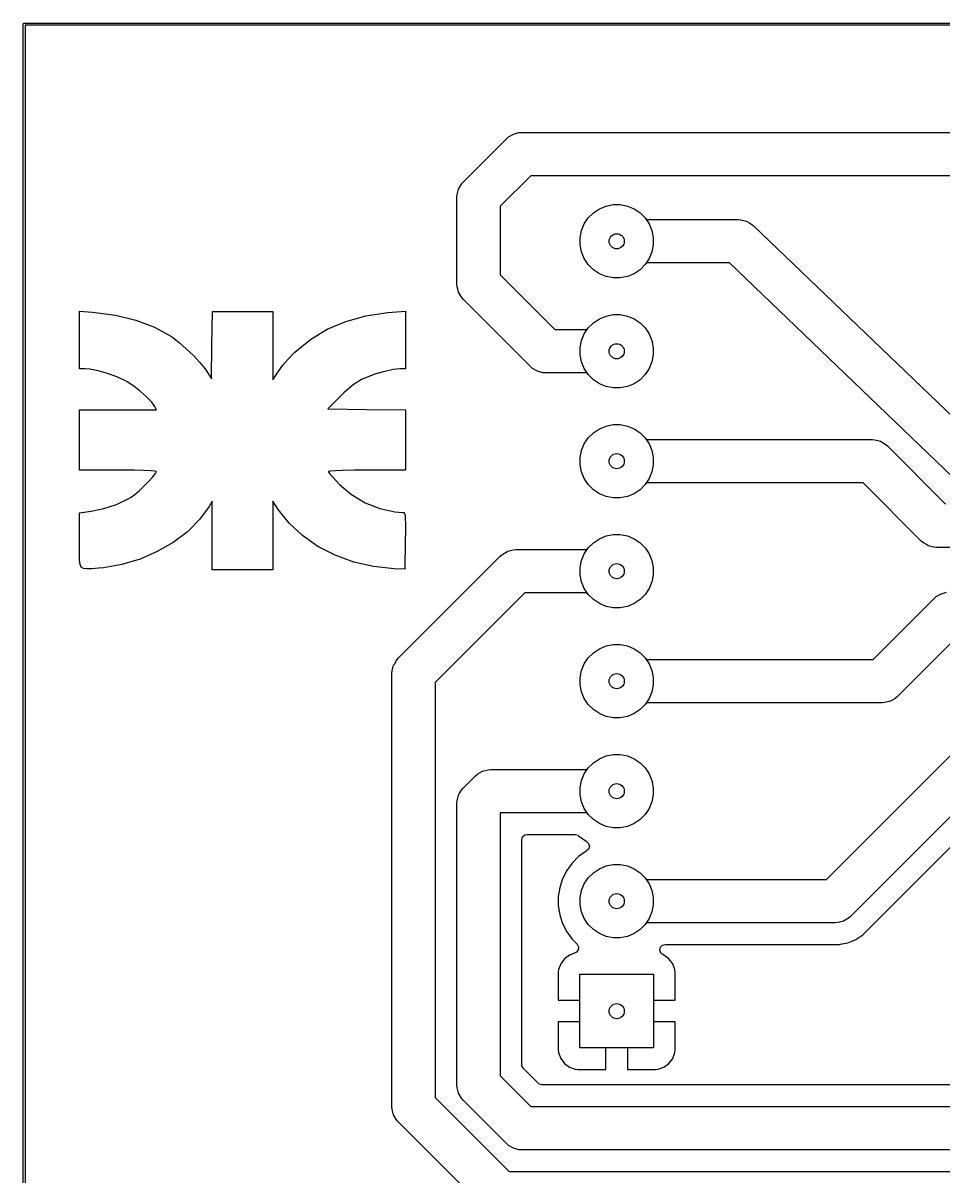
# Model space of a CAD drawing. Header units: millimetres. Extents: x 0 to 42.5, y 0 to 45.
# Drawn here: x -0.03 to 21.26, y 18.38 to 45.02 of the extents above; entities that cross this region are included whole.
import ezdxf

# ---------------------------------------------------------------- set-up
doc = ezdxf.new("R2010")
doc.units = ezdxf.units.MM
doc.layers.add('B.Cu', color=153, linetype='CONTINUOUS', true_color=0x4d7fc4)
doc.layers.add('F.Cu', color=13, linetype='CONTINUOUS', true_color=0xc83434)

msp = doc.modelspace()

# ---------------------------------------------------------------- linework, layer by layer
at = {"layer": 'B.Cu', "linetype": 'CONTINUOUS'}
for p, q in [((-0.025, 45), (-0.023097, 45.009567)), ((-0.025, 0), (-0.025, 45)), ((-0.023097, 45.009567), (-0.009567, 45.023097)), ((-0.009567, 45.023097), (0, 45.025)), ((0, 45.025), (42.5, 45.025)), ((0.025, 44.975), (0.025, 0.025)), ((42.475, 44.975), (0.025, 44.975)), ((13.292706, 40.734633), (13.446651, 40.798399)), ((13.446651, 40.798399), (13.610078, 40.830907)), ((13.610078, 40.830907), (13.776708, 40.830907)), ((13.776708, 40.830907), (13.940135, 40.798399)), ((13.940135, 40.798399), (14.09408, 40.734633)), ((12.94376, 40.385687), (13.036334, 40.524234)), ((13.036334, 40.524234), (13.154159, 40.642059)), ((13.154159, 40.642059), (13.292706, 40.734633)), ((14.09408, 40.734633), (14.232627, 40.642059)), ((14.232627, 40.642059), (14.350452, 40.524234)), ((14.350452, 40.524234), (14.443026, 40.385687)), ((12.879994, 40.231742), (12.94376, 40.385687)), ((14.443026, 40.385687), (14.506792, 40.231742)), ((12.847486, 40.068315), (12.879994, 40.231742)), ((12.847486, 39.901685), (12.847486, 40.068315)), ((14.506792, 40.231742), (14.5393, 40.068315)), ((14.5393, 40.068315), (14.5393, 39.901685)), ((12.879994, 39.738258), (12.847486, 39.901685)), ((12.94376, 39.584313), (12.879994, 39.738258)), ((14.506792, 39.738258), (14.443026, 39.584313)), ((14.5393, 39.901685), (14.506792, 39.738258)), ((13.036334, 39.445766), (12.94376, 39.584313)), ((13.154159, 39.327941), (13.036334, 39.445766)), ((14.350452, 39.445766), (14.232627, 39.327941)), ((14.443026, 39.584313), (14.350452, 39.445766)), ((13.292706, 39.235367), (13.154159, 39.327941)), ((13.446651, 39.171601), (13.292706, 39.235367)), ((14.09408, 39.235367), (13.940135, 39.171601)), ((14.232627, 39.327941), (14.09408, 39.235367)), ((13.610078, 39.139093), (13.446651, 39.171601)), ((13.776708, 39.139093), (13.610078, 39.139093)), ((13.940135, 39.171601), (13.776708, 39.139093)), ((13.154159, 38.102059), (13.292706, 38.194633)), ((13.292706, 38.194633), (13.446651, 38.258399)), ((13.446651, 38.258399), (13.610078, 38.290907)), ((13.610078, 38.290907), (13.776708, 38.290907)), ((13.776708, 38.290907), (13.940135, 38.258399)), ((13.940135, 38.258399), (14.09408, 38.194633)), ((14.09408, 38.194633), (14.232627, 38.102059)), ((12.879994, 37.691742), (12.94376, 37.845687)), ((12.94376, 37.845687), (13.036334, 37.984234)), ((13.036334, 37.984234), (13.154159, 38.102059)), ((14.232627, 38.102059), (14.350452, 37.984234)), ((14.350452, 37.984234), (14.443026, 37.845687)), ((14.443026, 37.845687), (14.506792, 37.691742)), ((12.847486, 37.528315), (12.879994, 37.691742)), ((14.506792, 37.691742), (14.5393, 37.528315)), ((12.847486, 37.361685), (12.847486, 37.528315)), ((12.879994, 37.198258), (12.847486, 37.361685)), ((14.5393, 37.361685), (14.506792, 37.198258)), ((14.5393, 37.528315), (14.5393, 37.361685)), ((12.94376, 37.044313), (12.879994, 37.198258)), ((13.036334, 36.905766), (12.94376, 37.044313)), ((14.443026, 37.044313), (14.350452, 36.905766)), ((14.506792, 37.198258), (14.443026, 37.044313)), ((13.154159, 36.787941), (13.036334, 36.905766)), ((13.292706, 36.695367), (13.154159, 36.787941)), ((14.232627, 36.787941), (14.09408, 36.695367)), ((14.350452, 36.905766), (14.232627, 36.787941)), ((13.446651, 36.631601), (13.292706, 36.695367)), ((13.610078, 36.599093), (13.446651, 36.631601)), ((13.776708, 36.599093), (13.610078, 36.599093)), ((13.940135, 36.631601), (13.776708, 36.599093)), ((14.09408, 36.695367), (13.940135, 36.631601)), ((13.292706, 35.654633), (13.446651, 35.718399)), ((13.446651, 35.718399), (13.610078, 35.750907)), ((13.610078, 35.750907), (13.776708, 35.750907)), ((13.776708, 35.750907), (13.940135, 35.718399)), ((13.940135, 35.718399), (14.09408, 35.654633)), ((13.036334, 35.444234), (13.154159, 35.562059)), ((13.154159, 35.562059), (13.292706, 35.654633)), ((14.09408, 35.654633), (14.232627, 35.562059)), ((14.232627, 35.562059), (14.350452, 35.444234)), ((12.879994, 35.151742), (12.94376, 35.305687)), ((12.94376, 35.305687), (13.036334, 35.444234)), ((14.350452, 35.444234), (14.443026, 35.305687)), ((14.443026, 35.305687), (14.506792, 35.151742)), ((12.847486, 34.988315), (12.879994, 35.151742)), ((12.847486, 34.821685), (12.847486, 34.988315)), ((14.506792, 35.151742), (14.5393, 34.988315)), ((14.5393, 34.988315), (14.5393, 34.821685)), ((12.879994, 34.658258), (12.847486, 34.821685)), ((12.94376, 34.504313), (12.879994, 34.658258)), ((14.506792, 34.658258), (14.443026, 34.504313)), ((14.5393, 34.821685), (14.506792, 34.658258)), ((13.036334, 34.365766), (12.94376, 34.504313)), ((14.443026, 34.504313), (14.350452, 34.365766)), ((13.154159, 34.247941), (13.036334, 34.365766)), ((13.292706, 34.155367), (13.154159, 34.247941)), ((13.446651, 34.091601), (13.292706, 34.155367)), ((14.09408, 34.155367), (13.940135, 34.091601)), ((14.232627, 34.247941), (14.09408, 34.155367)), ((14.350452, 34.365766), (14.232627, 34.247941)), ((13.610078, 34.059093), (13.446651, 34.091601)), ((13.776708, 34.059093), (13.610078, 34.059093)), ((13.940135, 34.091601), (13.776708, 34.059093)), ((13.154159, 33.022059), (13.292706, 33.114633)), ((13.292706, 33.114633), (13.446651, 33.178399)), ((13.446651, 33.178399), (13.610078, 33.210907)), ((13.610078, 33.210907), (13.776708, 33.210907)), ((13.776708, 33.210907), (13.940135, 33.178399)), ((13.940135, 33.178399), (14.09408, 33.114633)), ((14.09408, 33.114633), (14.232627, 33.022059)), ((12.94376, 32.765687), (13.036334, 32.904234)), ((13.036334, 32.904234), (13.154159, 33.022059)), ((14.232627, 33.022059), (14.350452, 32.904234)), ((14.350452, 32.904234), (14.443026, 32.765687)), ((12.847486, 32.448315), (12.879994, 32.611742)), ((12.879994, 32.611742), (12.94376, 32.765687)), ((14.443026, 32.765687), (14.506792, 32.611742)), ((14.506792, 32.611742), (14.5393, 32.448315)), ((12.847486, 32.281685), (12.847486, 32.448315)), ((12.879994, 32.118258), (12.847486, 32.281685)), ((14.5393, 32.281685), (14.506792, 32.118258)), ((14.5393, 32.448315), (14.5393, 32.281685)), ((12.94376, 31.964313), (12.879994, 32.118258)), ((14.506792, 32.118258), (14.443026, 31.964313)), ((13.036334, 31.825766), (12.94376, 31.964313)), ((13.154159, 31.707941), (13.036334, 31.825766)), ((14.350452, 31.825766), (14.232627, 31.707941)), ((14.443026, 31.964313), (14.350452, 31.825766)), ((13.292706, 31.615367), (13.154159, 31.707941)), ((13.446651, 31.551601), (13.292706, 31.615367)), ((13.610078, 31.519093), (13.446651, 31.551601)), ((13.776708, 31.519093), (13.610078, 31.519093)), ((13.940135, 31.551601), (13.776708, 31.519093)), ((14.09408, 31.615367), (13.940135, 31.551601)), ((14.232627, 31.707941), (14.09408, 31.615367)), ((13.446651, 30.638399), (13.610078, 30.670907)), ((13.610078, 30.670907), (13.776708, 30.670907)), ((13.776708, 30.670907), (13.940135, 30.638399)), ((13.036334, 30.364234), (13.154159, 30.482059)), ((13.154159, 30.482059), (13.292706, 30.574633)), ((13.292706, 30.574633), (13.446651, 30.638399)), ((13.940135, 30.638399), (14.09408, 30.574633)), ((14.09408, 30.574633), (14.232627, 30.482059)), ((14.232627, 30.482059), (14.350452, 30.364234)), ((12.879994, 30.071742), (12.94376, 30.225687)), ((12.94376, 30.225687), (13.036334, 30.364234)), ((14.350452, 30.364234), (14.443026, 30.225687)), ((14.443026, 30.225687), (14.506792, 30.071742)), ((12.847486, 29.908315), (12.879994, 30.071742)), ((12.847486, 29.741685), (12.847486, 29.908315)), ((14.506792, 30.071742), (14.5393, 29.908315)), ((14.5393, 29.908315), (14.5393, 29.741685)), ((12.879994, 29.578258), (12.847486, 29.741685)), ((14.5393, 29.741685), (14.506792, 29.578258)), ((12.94376, 29.424313), (12.879994, 29.578258)), ((13.036334, 29.285766), (12.94376, 29.424313)), ((14.443026, 29.424313), (14.350452, 29.285766)), ((14.506792, 29.578258), (14.443026, 29.424313)), ((13.154159, 29.167941), (13.036334, 29.285766)), ((13.292706, 29.075367), (13.154159, 29.167941)), ((13.446651, 29.011601), (13.292706, 29.075367)), ((14.09408, 29.075367), (13.940135, 29.011601)), ((14.232627, 29.167941), (14.09408, 29.075367)), ((14.350452, 29.285766), (14.232627, 29.167941)), ((13.610078, 28.979093), (13.446651, 29.011601)), ((13.776708, 28.979093), (13.610078, 28.979093)), ((13.940135, 29.011601), (13.776708, 28.979093)), ((13.154159, 27.942059), (13.292706, 28.034633)), ((13.292706, 28.034633), (13.446651, 28.098399)), ((13.446651, 28.098399), (13.610078, 28.130907)), ((13.610078, 28.130907), (13.776708, 28.130907)), ((13.776708, 28.130907), (13.940135, 28.098399)), ((13.940135, 28.098399), (14.09408, 28.034633)), ((14.09408, 28.034633), (14.232627, 27.942059)), ((12.94376, 27.685687), (13.036334, 27.824234)), ((13.036334, 27.824234), (13.154159, 27.942059)), ((14.232627, 27.942059), (14.350452, 27.824234)), ((14.350452, 27.824234), (14.443026, 27.685687)), ((12.847486, 27.368315), (12.879994, 27.531742)), ((12.879994, 27.531742), (12.94376, 27.685687)), ((14.443026, 27.685687), (14.506792, 27.531742)), ((14.506792, 27.531742), (14.5393, 27.368315)), ((12.847486, 27.201685), (12.847486, 27.368315)), ((12.879994, 27.038258), (12.847486, 27.201685)), ((14.5393, 27.201685), (14.506792, 27.038258)), ((14.5393, 27.368315), (14.5393, 27.201685)), ((12.94376, 26.884313), (12.879994, 27.038258)), ((14.506792, 27.038258), (14.443026, 26.884313)), ((13.036334, 26.745766), (12.94376, 26.884313)), ((13.154159, 26.627941), (13.036334, 26.745766)), ((14.350452, 26.745766), (14.232627, 26.627941)), ((14.443026, 26.884313), (14.350452, 26.745766)), ((13.292706, 26.535367), (13.154159, 26.627941)), ((13.446651, 26.471601), (13.292706, 26.535367)), ((13.610078, 26.439093), (13.446651, 26.471601)), ((13.776708, 26.439093), (13.610078, 26.439093)), ((13.940135, 26.471601), (13.776708, 26.439093)), ((14.09408, 26.535367), (13.940135, 26.471601)), ((14.232627, 26.627941), (14.09408, 26.535367)), ((13.446651, 25.558399), (13.610078, 25.590907)), ((13.610078, 25.590907), (13.776708, 25.590907)), ((13.776708, 25.590907), (13.940135, 25.558399)), ((13.036334, 25.284234), (13.154159, 25.402059)), ((13.154159, 25.402059), (13.292706, 25.494633)), ((13.292706, 25.494633), (13.446651, 25.558399)), ((13.940135, 25.558399), (14.09408, 25.494633)), ((14.09408, 25.494633), (14.232627, 25.402059)), ((14.232627, 25.402059), (14.350452, 25.284234)), ((12.879994, 24.991742), (12.94376, 25.145687)), ((12.94376, 25.145687), (13.036334, 25.284234)), ((14.350452, 25.284234), (14.443026, 25.145687)), ((14.443026, 25.145687), (14.506792, 24.991742)), ((12.847486, 24.828315), (12.879994, 24.991742)), ((12.847486, 24.661685), (12.847486, 24.828315)), ((14.506792, 24.991742), (14.5393, 24.828315)), ((14.5393, 24.828315), (14.5393, 24.661685)), ((12.879994, 24.498258), (12.847486, 24.661685)), ((14.5393, 24.661685), (14.506792, 24.498258)), ((12.94376, 24.344313), (12.879994, 24.498258)), ((13.036334, 24.205766), (12.94376, 24.344313)), ((14.443026, 24.344313), (14.350452, 24.205766)), ((14.506792, 24.498258), (14.443026, 24.344313)), ((13.154159, 24.087941), (13.036334, 24.205766)), ((13.292706, 23.995367), (13.154159, 24.087941)), ((13.446651, 23.931601), (13.292706, 23.995367)), ((14.09408, 23.995367), (13.940135, 23.931601)), ((14.232627, 24.087941), (14.09408, 23.995367)), ((14.350452, 24.205766), (14.232627, 24.087941)), ((13.610078, 23.899093), (13.446651, 23.931601)), ((13.776708, 23.899093), (13.610078, 23.899093)), ((13.940135, 23.931601), (13.776708, 23.899093)), ((12.843393, 21.355), (12.843393, 23.055)), ((12.843393, 23.055), (14.543393, 23.055)), ((14.543393, 23.055), (14.543393, 21.355)), ((14.543393, 21.355), (12.843393, 21.355))]:
    msp.add_line(p, q, dxfattribs=at)
at = {"layer": 'B.Cu'}
for centre in [(13.693393, 39.985), (13.693393, 39.985), (13.693393, 39.985), (13.693393, 37.445), (13.693393, 37.445), (13.693393, 37.445), (13.693393, 34.905), (13.693393, 34.905), (13.693393, 34.905), (13.693393, 32.365), (13.693393, 32.365), (13.693393, 32.365), (13.693393, 29.825), (13.693393, 29.825), (13.693393, 29.825), (13.693393, 27.285), (13.693393, 27.285), (13.693393, 27.285), (13.693393, 24.745), (13.693393, 24.745), (13.693393, 24.745), (13.693393, 22.205), (13.693393, 22.205), (13.693393, 22.205)]:
    msp.add_circle(centre, 0.175, dxfattribs=at)
at = {"layer": 'F.Cu', "linetype": 'CONTINUOUS'}
for p, q in [((-0.025, 45), (-0.023097, 45.009567)), ((-0.025, 0), (-0.025, 45)), ((-0.023097, 45.009567), (-0.009567, 45.023097)), ((-0.009567, 45.023097), (0, 45.025)), ((0, 45.025), (42.5, 45.025)), ((0.025, 44.975), (0.025, 0.025)), ((42.475, 44.975), (0.025, 44.975)), ((11.146447, 42.353554), (11.195611, 42.39667)), ((11.195611, 42.39667), (11.195619, 42.396677)), ((11.195619, 42.396677), (11.308658, 42.46194)), ((11.308658, 42.46194), (11.335301, 42.46908)), ((11.335301, 42.46908), (11.434737, 42.495723)), ((11.434737, 42.495723), (11.434752, 42.495723)), ((11.434752, 42.495723), (11.5, 42.5)), ((11.5, 42.5), (26, 42.5)), ((10.146447, 41.353553), (11.146447, 42.353554)), ((10.103338, 41.304397), (10.146447, 41.353553)), ((11.707107, 41.5), (11, 40.792894)), ((25.792894, 41.5), (11.707107, 41.5)), ((10, 41), (10.004277, 41.065248)), ((10.004277, 41.065263), (10.03806, 41.191342)), ((10.004277, 41.065248), (10.004277, 41.065263)), ((10.03806, 41.191342), (10.103323, 41.304381)), ((10.103323, 41.304381), (10.103338, 41.304397)), ((10, 39), (10, 41)), ((11, 40.792894), (11, 39.207106)), ((13.292706, 40.734633), (13.446651, 40.798399)), ((13.446651, 40.798399), (13.610078, 40.830907)), ((13.610078, 40.830907), (13.776708, 40.830907)), ((13.776708, 40.830907), (13.940135, 40.798399)), ((13.940135, 40.798399), (14.09408, 40.734633)), ((12.94376, 40.385687), (13.036334, 40.524234)), ((13.036334, 40.524234), (13.154159, 40.642059)), ((13.154159, 40.642059), (13.292706, 40.734633)), ((14.09408, 40.734633), (14.232627, 40.642059)), ((14.232627, 40.642059), (14.350452, 40.524234)), ((14.350452, 40.524234), (14.376667, 40.485)), ((12.879994, 40.231742), (12.94376, 40.385687)), ((14.376667, 40.485), (16.5, 40.485)), ((16.5, 40.485), (16.547918, 40.481859)), ((16.547918, 40.481859), (16.554664, 40.482003)), ((16.554664, 40.482003), (16.557927, 40.481203)), ((16.557927, 40.481203), (16.565263, 40.480722)), ((16.565263, 40.480722), (16.623179, 40.465204)), ((16.623179, 40.465204), (16.681435, 40.45092)), ((16.681435, 40.45092), (16.686147, 40.448332)), ((16.686147, 40.448332), (16.691342, 40.44694)), ((16.691342, 40.44694), (16.743292, 40.416947)), ((16.743292, 40.416947), (16.795842, 40.388085)), ((16.795842, 40.388085), (16.801471, 40.383357)), ((16.801471, 40.383357), (16.804381, 40.381677)), ((16.804381, 40.381677), (16.809152, 40.376906)), ((16.809152, 40.376906), (16.845924, 40.346021)), ((16.845924, 40.346021), (22.200881, 35.215)), ((12.847486, 40.068315), (12.879994, 40.231742)), ((12.847486, 39.901685), (12.847486, 40.068315)), ((12.879994, 39.738258), (12.847486, 39.901685)), ((12.94376, 39.584313), (12.879994, 39.738258)), ((13.036334, 39.445766), (12.94376, 39.584313)), ((13.154159, 39.327941), (13.036334, 39.445766)), ((14.350452, 39.445766), (14.232627, 39.327941)), ((14.376667, 39.485), (14.350452, 39.445766)), ((16.29912, 39.485), (14.376667, 39.485)), ((21.654076, 34.353979), (16.29912, 39.485)), ((11, 39.207106), (12.262106, 37.945)), ((13.292706, 39.235367), (13.154159, 39.327941)), ((13.446651, 39.171601), (13.292706, 39.235367)), ((14.09408, 39.235367), (13.940135, 39.171601)), ((14.232627, 39.327941), (14.09408, 39.235367)), ((10.004277, 38.934753), (10, 39)), ((10.004277, 38.934737), (10.004277, 38.934753)), ((10.019334, 38.878545), (10.004277, 38.934737)), ((13.610078, 39.139093), (13.446651, 39.171601)), ((13.776708, 39.139093), (13.610078, 39.139093)), ((13.940135, 39.171601), (13.776708, 39.139093)), ((10.03806, 38.808658), (10.019334, 38.878545)), ((10.103323, 38.695619), (10.03806, 38.808658)), ((10.103338, 38.695604), (10.103323, 38.695619)), ((10.146447, 38.646447), (10.103338, 38.695604)), ((11.701447, 37.091447), (10.146447, 38.646447)), ((1.276712, 37.703824), (1.276712, 38.370658)), ((1.276712, 38.370658), (1.582052, 38.347625)), ((1.582052, 38.347625), (2.107239, 38.28154)), ((2.107239, 38.28154), (2.584413, 38.165893)), ((2.584413, 38.165893), (3.015223, 38.000163)), ((4.339523, 37.587337), (4.348917, 38.363048)), ((4.348917, 38.363048), (5.046173, 38.363048)), ((5.046173, 38.363048), (5.743433, 38.363048)), ((5.743433, 38.363048), (5.743433, 37.573906)), ((7.006065, 37.953455), (7.430682, 38.134673)), ((7.430682, 38.134673), (7.894992, 38.262589)), ((7.894992, 38.262589), (8.403442, 38.339024)), ((8.403442, 38.339024), (8.501055, 38.347554)), ((8.501055, 38.347554), (8.814306, 38.372048)), ((8.814306, 38.372048), (8.814306, 37.704523)), ((13.154159, 38.102059), (13.292706, 38.194633)), ((13.292706, 38.194633), (13.446651, 38.258399)), ((13.446651, 38.258399), (13.610078, 38.290907)), ((13.610078, 38.290907), (13.776708, 38.290907)), ((13.776708, 38.290907), (13.940135, 38.258399)), ((13.940135, 38.258399), (14.09408, 38.194633)), ((14.09408, 38.194633), (14.232627, 38.102059)), ((3.015223, 38.000163), (3.401308, 37.783827)), ((6.616687, 37.717103), (7.006065, 37.953455)), ((12.262106, 37.945), (13.010119, 37.945)), ((13.010119, 37.945), (13.036334, 37.984234)), ((13.036334, 37.984234), (13.154159, 38.102059)), ((14.232627, 38.102059), (14.350452, 37.984234)), ((14.350452, 37.984234), (14.443026, 37.845687)), ((14.443026, 37.845687), (14.506792, 37.691742)), ((1.276712, 37.036992), (1.276712, 37.703824)), ((3.401308, 37.783827), (3.437571, 37.759355)), ((3.437571, 37.759355), (3.583503, 37.647727)), ((3.583503, 37.647727), (3.746677, 37.504523)), ((4.330135, 36.811632), (4.339523, 37.587337)), ((6.258116, 37.423782), (6.616687, 37.717103)), ((8.814306, 37.704523), (8.814306, 37.036992)), ((14.506792, 37.691742), (14.5393, 37.528315)), ((3.746677, 37.504523), (3.910665, 37.345979)), ((3.910665, 37.345979), (4.059012, 37.188356)), ((5.743433, 37.573906), (5.743433, 36.784766)), ((6.102343, 37.264411), (6.232155, 37.399045)), ((6.232155, 37.399045), (6.258116, 37.423782)), ((14.5393, 37.361685), (14.506792, 37.198258)), ((14.5393, 37.528315), (14.5393, 37.361685)), ((4.059012, 37.188356), (4.175282, 37.047876)), ((4.175282, 37.047876), (4.214696, 36.991593)), ((5.883592, 36.994658), (5.978239, 37.120543)), ((5.978239, 37.120543), (6.102343, 37.264411)), ((11.75061, 37.048332), (11.701447, 37.091447)), ((11.750619, 37.048323), (11.75061, 37.048332)), ((11.863658, 36.98306), (11.750619, 37.048323)), ((14.443026, 37.044313), (14.350452, 36.905766)), ((14.506792, 37.198258), (14.443026, 37.044313)), ((1.410715, 37.036992), (1.276712, 37.036992)), ((1.519258, 37.029029), (1.410715, 37.036992)), ((1.711601, 36.992741), (1.519258, 37.029029)), ((1.925795, 36.933103), (1.711601, 36.992741)), ((2.138969, 36.85678), (1.925795, 36.933103)), ((2.328249, 36.770411), (2.138969, 36.85678)), ((4.214696, 36.991593), (4.330135, 36.811632)), ((5.743433, 36.784766), (5.883592, 36.994658)), ((7.797305, 36.790352), (7.601602, 36.667072)), ((7.924416, 36.847843), (7.797305, 36.790352)), ((8.124315, 36.9208), (7.924416, 36.847843)), ((8.33251, 36.980994), (8.124315, 36.9208)), ((8.525637, 37.021906), (8.33251, 36.980994)), ((8.680299, 37.036992), (8.525637, 37.021906)), ((8.814306, 37.036992), (8.680299, 37.036992)), ((11.989737, 36.949277), (11.863658, 36.98306)), ((11.989752, 36.949277), (11.989737, 36.949277)), ((12.055, 36.945), (11.989752, 36.949277)), ((13.010119, 36.945), (12.055, 36.945)), ((13.036334, 36.905766), (13.010119, 36.945)), ((13.154159, 36.787941), (13.036334, 36.905766)), ((13.292706, 36.695367), (13.154159, 36.787941)), ((14.232627, 36.787941), (14.09408, 36.695367)), ((14.350452, 36.905766), (14.232627, 36.787941)), ((2.384045, 36.738909), (2.328249, 36.770411)), ((2.533073, 36.639), (2.384045, 36.738909)), ((2.687538, 36.51765), (2.533073, 36.639)), ((2.831073, 36.389128), (2.687538, 36.51765)), ((7.601602, 36.667072), (7.386507, 36.4839)), ((13.446651, 36.631601), (13.292706, 36.695367)), ((13.610078, 36.599093), (13.446651, 36.631601)), ((13.776708, 36.599093), (13.610078, 36.599093)), ((13.940135, 36.631601), (13.776708, 36.599093)), ((14.09408, 36.695367), (13.940135, 36.631601)), ((2.947311, 36.267701), (2.831073, 36.389128)), ((3.019899, 36.167622), (2.947311, 36.267701)), ((7.296313, 36.39539), (7.017145, 36.112244)), ((7.386507, 36.4839), (7.296313, 36.39539)), ((1.276712, 35.396867), (1.276712, 36.094795)), ((1.276712, 36.094795), (2.167796, 36.094795)), ((2.167796, 36.094795), (3.058875, 36.094795)), ((3.058875, 36.094795), (3.019899, 36.167622)), ((7.017145, 36.112244), (7.915724, 36.102927)), ((7.915724, 36.102927), (8.814306, 36.093614)), ((8.814306, 36.093614), (8.814306, 35.39628)), ((13.292706, 35.654633), (13.446651, 35.718399)), ((13.446651, 35.718399), (13.610078, 35.750907)), ((13.610078, 35.750907), (13.776708, 35.750907)), ((13.776708, 35.750907), (13.940135, 35.718399)), ((13.940135, 35.718399), (14.09408, 35.654633)), ((13.036334, 35.444234), (13.154159, 35.562059)), ((13.154159, 35.562059), (13.292706, 35.654633)), ((14.09408, 35.654633), (14.232627, 35.562059)), ((14.232627, 35.562059), (14.350452, 35.444234)), ((1.276712, 34.698942), (1.276712, 35.396867)), ((8.814306, 35.39628), (8.814306, 34.698942)), ((12.879994, 35.151742), (12.94376, 35.305687)), ((12.94376, 35.305687), (13.036334, 35.444234)), ((14.350452, 35.444234), (14.376667, 35.405)), ((14.376667, 35.405), (19.595, 35.405)), ((19.595, 35.405), (19.660248, 35.400723)), ((19.660248, 35.400723), (19.660263, 35.400723)), ((19.660263, 35.400723), (19.761908, 35.373487)), ((19.761908, 35.373487), (19.786342, 35.36694)), ((19.786342, 35.36694), (19.899381, 35.301677)), ((19.899381, 35.301677), (19.899396, 35.301662)), ((19.899396, 35.301662), (19.948553, 35.258553)), ((19.948553, 35.258553), (21.292107, 33.915)), ((12.847486, 34.988315), (12.879994, 35.151742)), ((12.847486, 34.821685), (12.847486, 34.988315)), ((2.166568, 34.698942), (1.276712, 34.698942)), ((2.291718, 34.698704), (2.166568, 34.698942)), ((2.553251, 34.696351), (2.291718, 34.698704)), ((2.765653, 34.691648), (2.553251, 34.696351)), ((2.923746, 34.68477), (2.765653, 34.691648)), ((3.022391, 34.675939), (2.923746, 34.68477)), ((3.05642, 34.665326), (3.022391, 34.675939)), ((3.036848, 34.62494), (3.05642, 34.665326)), ((7.035372, 34.66535), (7.034598, 34.663349)), ((7.034598, 34.663349), (7.057741, 34.625047)), ((7.080286, 34.677279), (7.035372, 34.66535)), ((7.193189, 34.686663), (7.080286, 34.677279)), ((7.372538, 34.693443), (7.193189, 34.686663)), ((7.616805, 34.697558), (7.372538, 34.693443)), ((7.924448, 34.698942), (7.616805, 34.697558)), ((8.814306, 34.698942), (7.924448, 34.698942)), ((12.879994, 34.658258), (12.847486, 34.821685)), ((12.94376, 34.504313), (12.879994, 34.658258)), ((2.776315, 34.338376), (2.884672, 34.447805)), ((2.884672, 34.447805), (2.975604, 34.547445)), ((2.975604, 34.547445), (3.036848, 34.62494)), ((7.057741, 34.625047), (7.120215, 34.549895)), ((7.120215, 34.549895), (7.211566, 34.449957)), ((7.211566, 34.449957), (7.287589, 34.371202)), ((13.036334, 34.365766), (12.94376, 34.504313)), ((14.376667, 34.405), (14.350452, 34.365766)), ((19.387894, 34.405), (14.376667, 34.405)), ((20.731446, 33.061447), (19.387894, 34.405)), ((2.469509, 34.074866), (2.556454, 34.139558)), ((2.556454, 34.139558), (2.662814, 34.231513)), ((2.662814, 34.231513), (2.776315, 34.338376)), ((7.287589, 34.371202), (7.564768, 34.135522)), ((7.564768, 34.135522), (7.879571, 33.947193)), ((13.154159, 34.247941), (13.036334, 34.365766)), ((13.292706, 34.155367), (13.154159, 34.247941)), ((13.446651, 34.091601), (13.292706, 34.155367)), ((14.09408, 34.155367), (13.940135, 34.091601)), ((14.232627, 34.247941), (14.09408, 34.155367)), ((14.350452, 34.365766), (14.232627, 34.247941)), ((1.842865, 33.81064), (2.131586, 33.906326)), ((2.131586, 33.906326), (2.389318, 34.026992)), ((2.389318, 34.026992), (2.469509, 34.074866)), ((4.273565, 33.861434), (4.051159, 33.556915)), ((4.34732, 33.98357), (4.273565, 33.861434)), ((4.347448, 33.189681), (4.34732, 33.98357)), ((5.871489, 33.791173), (5.743433, 33.98264)), ((5.743433, 33.98264), (5.743433, 33.189213)), ((7.879571, 33.947193), (8.21823, 33.812303)), ((13.610078, 34.059093), (13.446651, 34.091601)), ((13.776708, 34.059093), (13.610078, 34.059093)), ((13.940135, 34.091601), (13.776708, 34.059093)), ((1.276712, 33.710971), (1.550978, 33.749759)), ((1.276712, 33.073389), (1.276712, 33.710971)), ((1.550978, 33.749759), (1.842865, 33.81064)), ((6.120605, 33.475992), (5.871489, 33.791173)), ((8.21823, 33.812303), (8.566954, 33.736947)), ((8.566954, 33.736947), (8.754005, 33.723167)), ((8.754005, 33.723167), (8.775601, 33.718157)), ((8.775601, 33.718157), (8.791247, 33.698047)), ((8.791247, 33.698047), (8.801686, 33.653596)), ((8.801686, 33.653596), (8.807648, 33.575593)), ((4.051159, 33.556915), (3.771234, 33.277957)), ((6.431783, 33.186283), (6.120605, 33.475992)), ((8.807648, 33.575593), (8.809874, 33.454812)), ((8.809874, 33.454812), (8.809102, 33.282025)), ((1.276546, 32.991497), (1.276712, 33.073389)), ((3.771234, 33.277957), (3.443023, 33.029684)), ((4.347582, 32.395794), (4.347448, 33.189681)), ((5.743433, 33.189213), (5.743433, 32.395794)), ((6.790075, 32.937462), (6.431783, 33.186283)), ((8.806345, 33.067546), (8.796858, 32.413241)), ((8.809102, 33.282025), (8.806345, 33.067546)), ((13.154159, 33.022059), (13.292706, 33.114633)), ((13.292706, 33.114633), (13.446651, 33.178399)), ((13.446651, 33.178399), (13.610078, 33.210907)), ((13.610078, 33.210907), (13.776708, 33.210907)), ((13.776708, 33.210907), (13.940135, 33.178399)), ((13.940135, 33.178399), (14.09408, 33.114633)), ((14.09408, 33.114633), (14.232627, 33.022059)), ((20.78061, 33.018332), (20.731446, 33.061447)), ((1.275584, 32.779164), (1.276546, 32.991497)), ((3.075753, 32.817263), (2.678643, 32.645826)), ((3.443023, 33.029684), (3.075753, 32.817263)), ((7.188415, 32.733146), (6.790075, 32.937462)), ((11.060619, 32.761677), (11.173658, 32.82694)), ((11.173658, 32.82694), (11.299737, 32.860723)), ((11.299737, 32.860723), (11.299752, 32.860723)), ((11.299752, 32.860723), (11.365, 32.865)), ((11.365, 32.865), (13.010119, 32.865)), ((13.010119, 32.865), (13.036334, 32.904234)), ((13.036334, 32.904234), (13.154159, 33.022059)), ((14.232627, 33.022059), (14.350452, 32.904234)), ((14.350452, 32.904234), (14.443026, 32.765687)), ((20.780619, 33.018323), (20.78061, 33.018332)), ((20.849148, 32.978758), (20.780619, 33.018323)), ((20.893658, 32.95306), (20.849148, 32.978758)), ((21.019737, 32.919277), (20.893658, 32.95306)), ((21.019752, 32.919277), (21.019737, 32.919277)), ((21.085, 32.915), (21.019752, 32.919277)), ((29.514447, 32.915), (21.085, 32.915)), ((1.278634, 32.625043), (1.275584, 32.779164)), ((1.291702, 32.520441), (1.278634, 32.625043)), ((1.320798, 32.456667), (1.291702, 32.520441)), ((2.260926, 32.520516), (1.831825, 32.44649)), ((2.678643, 32.645826), (2.260926, 32.520516)), ((7.619674, 32.576954), (7.188415, 32.733146)), ((8.076763, 32.472513), (7.619674, 32.576954)), ((8.646447, 30.353553), (11.011447, 32.718553)), ((11.011447, 32.718553), (11.06061, 32.761669)), ((11.06061, 32.761669), (11.060619, 32.761677)), ((14.443026, 32.765687), (14.506792, 32.611742)), ((14.506792, 32.611742), (14.5393, 32.448315)), ((1.371932, 32.425038), (1.320798, 32.456667)), ((1.451124, 32.416865), (1.371932, 32.425038)), ((1.564373, 32.423463), (1.451124, 32.416865)), ((1.717707, 32.436144), (1.564373, 32.423463)), ((1.831825, 32.44649), (1.717707, 32.436144)), ((5.045507, 32.395794), (4.347582, 32.395794)), ((5.743433, 32.395794), (5.045507, 32.395794)), ((8.552584, 32.423448), (8.076763, 32.472513)), ((8.796858, 32.413241), (8.552584, 32.423448)), ((14.5393, 32.281685), (14.506792, 32.118258)), ((14.5393, 32.448315), (14.5393, 32.281685)), ((14.506792, 32.118258), (14.443026, 31.964313)), ((11.572106, 31.865), (9.5, 29.792894)), ((13.010119, 31.865), (11.572106, 31.865)), ((13.036334, 31.825766), (13.010119, 31.865)), ((13.154159, 31.707941), (13.036334, 31.825766)), ((14.350452, 31.825766), (14.232627, 31.707941)), ((14.443026, 31.964313), (14.350452, 31.825766)), ((19.617894, 30.325), (21.029447, 31.736554)), ((21.029447, 31.736554), (21.078603, 31.779662)), ((21.078603, 31.779662), (21.078619, 31.779677)), ((21.078619, 31.779677), (21.191658, 31.84494)), ((21.191658, 31.84494), (21.218301, 31.85208)), ((21.218301, 31.85208), (21.317737, 31.878723)), ((13.292706, 31.615367), (13.154159, 31.707941)), ((13.446651, 31.551601), (13.292706, 31.615367)), ((13.610078, 31.519093), (13.446651, 31.551601)), ((13.776708, 31.519093), (13.610078, 31.519093)), ((13.940135, 31.551601), (13.776708, 31.519093)), ((14.09408, 31.615367), (13.940135, 31.551601)), ((14.232627, 31.707941), (14.09408, 31.615367)), ((13.446651, 30.638399), (13.610078, 30.670907)), ((13.610078, 30.670907), (13.776708, 30.670907)), ((13.776708, 30.670907), (13.940135, 30.638399)), ((21.590107, 30.883), (20.178553, 29.471447)), ((13.036334, 30.364234), (13.154159, 30.482059)), ((13.154159, 30.482059), (13.292706, 30.574633)), ((13.292706, 30.574633), (13.446651, 30.638399)), ((13.940135, 30.638399), (14.09408, 30.574633)), ((14.09408, 30.574633), (14.232627, 30.482059)), ((14.232627, 30.482059), (14.350452, 30.364234)), ((8.504277, 30.065263), (8.53806, 30.191342)), ((8.53806, 30.191342), (8.555574, 30.221677)), ((8.555574, 30.221677), (8.603323, 30.304381)), ((8.603323, 30.304381), (8.603338, 30.304397)), ((8.603338, 30.304397), (8.646447, 30.353553)), ((12.879994, 30.071742), (12.94376, 30.225687)), ((12.94376, 30.225687), (13.036334, 30.364234)), ((14.350452, 30.364234), (14.376667, 30.325)), ((14.376667, 30.325), (19.617894, 30.325)), ((8.5, 30), (8.504277, 30.065248)), ((8.5, 20), (8.5, 30)), ((8.504277, 30.065248), (8.504277, 30.065263)), ((12.847486, 29.908315), (12.879994, 30.071742)), ((12.847486, 29.741685), (12.847486, 29.908315)), ((9.5, 29.792894), (9.5, 20.207106)), ((12.879994, 29.578258), (12.847486, 29.741685)), ((18.537894, 25.245), (22.997447, 29.704554)), ((12.94376, 29.424313), (12.879994, 29.578258)), ((13.036334, 29.285766), (12.94376, 29.424313)), ((14.376667, 29.325), (14.350452, 29.285766)), ((19.825, 29.325), (14.376667, 29.325)), ((19.890248, 29.329277), (19.825, 29.325)), ((19.890263, 29.329277), (19.890248, 29.329277)), ((20.016342, 29.36306), (19.890263, 29.329277)), ((20.0223, 29.3665), (20.016342, 29.36306)), ((20.129381, 29.428323), (20.0223, 29.3665)), ((20.129396, 29.428339), (20.129381, 29.428323)), ((20.178553, 29.471447), (20.129396, 29.428339)), ((13.154159, 29.167941), (13.036334, 29.285766)), ((13.292706, 29.075367), (13.154159, 29.167941)), ((13.446651, 29.011601), (13.292706, 29.075367)), ((14.09408, 29.075367), (13.940135, 29.011601)), ((14.232627, 29.167941), (14.09408, 29.075367)), ((14.350452, 29.285766), (14.232627, 29.167941)), ((13.610078, 28.979093), (13.446651, 29.011601)), ((13.776708, 28.979093), (13.610078, 28.979093)), ((13.940135, 29.011601), (13.776708, 28.979093)), ((23.558107, 28.851), (19.098553, 24.391447)), ((19.532348, 24.11743), (23.729102, 28.314181)), ((13.154159, 27.942059), (13.292706, 28.034633)), ((13.292706, 28.034633), (13.446651, 28.098399)), ((13.446651, 28.098399), (13.610078, 28.130907)), ((13.610078, 28.130907), (13.776708, 28.130907)), ((13.776708, 28.130907), (13.940135, 28.098399)), ((13.940135, 28.098399), (14.09408, 28.034633)), ((14.09408, 28.034633), (14.232627, 27.942059)), ((10.480619, 27.681677), (10.593658, 27.74694)), ((10.593658, 27.74694), (10.719737, 27.780723)), ((10.719737, 27.780723), (10.719752, 27.780723)), ((10.719752, 27.780723), (10.785, 27.785)), ((10.785, 27.785), (13.010119, 27.785)), ((13.010119, 27.785), (13.036334, 27.824234)), ((13.036334, 27.824234), (13.154159, 27.942059)), ((14.232627, 27.942059), (14.350452, 27.824234)), ((14.350452, 27.824234), (14.443026, 27.685687)), ((10.146447, 27.353553), (10.431447, 27.638553)), ((10.431447, 27.638553), (10.480603, 27.681662)), ((10.480603, 27.681662), (10.480619, 27.681677)), ((14.443026, 27.685687), (14.506792, 27.531742)), ((14.506792, 27.531742), (14.5393, 27.368315)), ((10.004277, 27.065263), (10.03806, 27.191342)), ((10.03806, 27.191342), (10.054454, 27.219737)), ((10.054454, 27.219737), (10.103323, 27.304381)), ((10.103323, 27.304381), (10.103338, 27.304397)), ((10.103338, 27.304397), (10.146447, 27.353553)), ((14.5393, 27.201685), (14.506792, 27.038258)), ((14.5393, 27.368315), (14.5393, 27.201685)), ((10, 27), (10.004277, 27.065248)), ((10, 20.5), (10, 27)), ((10.004277, 27.065248), (10.004277, 27.065263)), ((14.506792, 27.038258), (14.443026, 26.884313)), ((13.010119, 26.785), (11, 26.785)), ((11, 26.785), (11, 20.707107)), ((13.036334, 26.745766), (13.010119, 26.785)), ((13.154159, 26.627941), (13.036334, 26.745766)), ((14.350452, 26.745766), (14.232627, 26.627941)), ((14.443026, 26.884313), (14.350452, 26.745766)), ((13.292706, 26.535367), (13.154159, 26.627941)), ((13.446651, 26.471601), (13.292706, 26.535367)), ((13.610078, 26.439093), (13.446651, 26.471601)), ((13.776708, 26.439093), (13.610078, 26.439093)), ((13.940135, 26.471601), (13.776708, 26.439093)), ((14.09408, 26.535367), (13.940135, 26.471601)), ((14.232627, 26.627941), (14.09408, 26.535367)), ((11.5005, 26.1605), (11.520185, 26.227539)), ((11.5005, 20.965783), (11.5005, 26.1605)), ((11.520185, 26.227539), (11.572989, 26.273294)), ((11.572989, 26.273294), (11.6245, 26.2845)), ((11.6245, 26.2845), (12.733193, 26.2845)), ((12.733193, 26.2845), (12.800232, 26.264815)), ((12.800232, 26.264815), (12.812758, 26.255507)), ((12.812758, 26.255507), (12.985575, 26.12995)), ((12.985575, 26.12995), (12.994339, 26.125484)), ((12.994339, 26.125484), (13.045135, 26.077509)), ((12.985575, 25.900051), (12.813606, 25.77511)), ((12.994339, 25.904516), (12.985575, 25.900051)), ((13.039391, 25.943553), (12.994339, 25.904516)), ((13.061929, 26.009688), (13.039391, 25.943553)), ((13.045135, 26.077509), (13.061929, 26.009688)), ((12.663283, 25.624787), (12.538344, 25.452821)), ((12.813606, 25.77511), (12.663283, 25.624787)), ((13.446651, 25.558399), (13.610078, 25.590907)), ((13.610078, 25.590907), (13.776708, 25.590907)), ((13.776708, 25.590907), (13.940135, 25.558399)), ((12.538344, 25.452821), (12.441837, 25.263415)), ((13.036334, 25.284234), (13.154159, 25.402059)), ((13.154159, 25.402059), (13.292706, 25.494633)), ((13.292706, 25.494633), (13.446651, 25.558399)), ((13.940135, 25.558399), (14.09408, 25.494633)), ((14.09408, 25.494633), (14.232627, 25.402059)), ((14.232627, 25.402059), (14.350452, 25.284234)), ((12.376146, 25.06124), (12.342893, 24.851287)), ((12.441837, 25.263415), (12.376146, 25.06124)), ((12.879994, 24.991742), (12.94376, 25.145687)), ((12.94376, 25.145687), (13.036334, 25.284234)), ((14.350452, 25.284234), (14.376667, 25.245)), ((14.376667, 25.245), (18.537894, 25.245)), ((12.342893, 24.851287), (12.342893, 24.638714)), ((12.847486, 24.828315), (12.879994, 24.991742)), ((12.847486, 24.661685), (12.847486, 24.828315)), ((12.342893, 24.638714), (12.369146, 24.472955)), ((12.879994, 24.498258), (12.847486, 24.661685)), ((12.369146, 24.472955), (12.376147, 24.428757)), ((12.376147, 24.428757), (12.426854, 24.272697)), ((12.426854, 24.272697), (12.441837, 24.226586)), ((12.94376, 24.344313), (12.879994, 24.498258)), ((13.036334, 24.205766), (12.94376, 24.344313)), ((18.936342, 24.28306), (18.810263, 24.249277)), ((19.049381, 24.348323), (18.936342, 24.28306)), ((19.049396, 24.348339), (19.049381, 24.348323)), ((19.098553, 24.391447), (19.049396, 24.348339)), ((12.441837, 24.226586), (12.538344, 24.03718)), ((12.538344, 24.03718), (12.663283, 23.865214)), ((13.154159, 24.087941), (13.036334, 24.205766)), ((13.292706, 23.995367), (13.154159, 24.087941)), ((13.446651, 23.931601), (13.292706, 23.995367)), ((14.09408, 23.995367), (13.940135, 23.931601)), ((14.232627, 24.087941), (14.09408, 23.995367)), ((14.350452, 24.205766), (14.232627, 24.087941)), ((14.376667, 24.245), (14.350452, 24.205766)), ((18.745, 24.245), (14.376667, 24.245)), ((18.810248, 24.249277), (18.745, 24.245)), ((18.810263, 24.249277), (18.810248, 24.249277)), ((19.382782, 23.967861), (19.522139, 24.107218)), ((19.522139, 24.10722), (19.532347, 24.117427)), ((19.522139, 24.107218), (19.522139, 24.10722)), ((19.532347, 24.117427), (19.532348, 24.11743)), ((12.663283, 23.865214), (12.777211, 23.751286)), ((12.777211, 23.751286), (12.810696, 23.689963)), ((13.610078, 23.899093), (13.446651, 23.931601)), ((13.776708, 23.899093), (13.610078, 23.899093)), ((13.940135, 23.931601), (13.776708, 23.899093)), ((14.70399, 23.679926), (14.753395, 23.729332)), ((14.753395, 23.729332), (14.812823, 23.7445)), ((14.812823, 23.7445), (18.843542, 23.7445)), ((18.843542, 23.7445), (18.86287, 23.748345)), ((18.86287, 23.748345), (18.940188, 23.763725)), ((18.940188, 23.763725), (19.036836, 23.782949)), ((19.036836, 23.782949), (19.114916, 23.815291)), ((19.114916, 23.815291), (19.218914, 23.858368)), ((19.218914, 23.858368), (19.382782, 23.967861)), ((12.601299, 23.498351), (12.486205, 23.412191)), ((12.601305, 23.498354), (12.601299, 23.498351)), ((12.732864, 23.547423), (12.601305, 23.498354)), ((12.76384, 23.564338), (12.732864, 23.547423)), ((12.805712, 23.620271), (12.76384, 23.564338)), ((12.810696, 23.689963), (12.805712, 23.620271)), ((14.689139, 23.611653), (14.70399, 23.679926)), ((14.713556, 23.546189), (14.689139, 23.611653)), ((14.76949, 23.504318), (14.713556, 23.546189)), ((14.785479, 23.498355), (14.76949, 23.504318)), ((14.785486, 23.498351), (14.785479, 23.498355)), ((14.90058, 23.412191), (14.785486, 23.498351)), ((12.400038, 23.297087), (12.349796, 23.16238)), ((12.400042, 23.297094), (12.400038, 23.297087)), ((12.486202, 23.412188), (12.400042, 23.297094)), ((12.486205, 23.412191), (12.486202, 23.412188)), ((14.900583, 23.412188), (14.90058, 23.412191)), ((14.986743, 23.297094), (14.900583, 23.412188)), ((14.986747, 23.297087), (14.986743, 23.297094)), ((15.036989, 23.16238), (14.986747, 23.297087)), ((12.349794, 23.162373), (12.343393, 23.102845)), ((12.343393, 23.102845), (12.343393, 22.455)), ((12.349796, 23.16238), (12.349794, 23.162373)), ((12.843393, 22.455), (12.843393, 23.055)), ((12.843393, 23.055), (14.543393, 23.055)), ((14.543393, 23.055), (14.543393, 22.455)), ((15.036991, 23.162373), (15.036989, 23.16238)), ((15.043392, 23.102845), (15.036991, 23.162373)), ((15.043393, 23.102828), (15.043392, 23.102845)), ((15.043393, 22.455), (15.043393, 23.102828)), ((12.343393, 22.455), (12.843393, 22.455)), ((14.543393, 22.455), (15.043393, 22.455)), ((12.343393, 21.955), (12.343393, 21.307156)), ((12.843393, 21.955), (12.343393, 21.955)), ((12.843393, 21.355), (12.843393, 21.955)), ((15.043393, 21.955), (14.543393, 21.955)), ((14.543393, 21.955), (14.543393, 21.355)), ((15.043393, 21.307173), (15.043393, 21.955)), ((13.443393, 21.355), (12.843393, 21.355)), ((13.443393, 20.855), (13.443393, 21.355)), ((14.543393, 21.355), (13.943393, 21.355)), ((13.943393, 21.355), (13.943393, 20.855)), ((12.343393, 21.307156), (12.349794, 21.247628)), ((12.349794, 21.247628), (12.349796, 21.247621)), ((12.349796, 21.247621), (12.400038, 21.112914)), ((12.400038, 21.112914), (12.400042, 21.112907)), ((12.400042, 21.112907), (12.486202, 20.997813)), ((14.900583, 20.997813), (14.986743, 21.112907)), ((14.986743, 21.112907), (14.986747, 21.112914)), ((14.986747, 21.112914), (15.036989, 21.247621)), ((15.036989, 21.247621), (15.036991, 21.247628)), ((15.036991, 21.247628), (15.043392, 21.307156)), ((15.043392, 21.307156), (15.043393, 21.307173)), ((11.503334, 20.939425), (11.5005, 20.965783)), ((11.536819, 20.878102), (11.503334, 20.939425)), ((11.878102, 20.536819), (11.536819, 20.878102)), ((12.486202, 20.997813), (12.486205, 20.99781)), ((12.486205, 20.99781), (12.601299, 20.91165)), ((12.601299, 20.91165), (12.601306, 20.911646)), ((12.601306, 20.911646), (12.736013, 20.861404)), ((12.736013, 20.861404), (12.73602, 20.861402)), ((12.73602, 20.861402), (12.795548, 20.855001)), ((12.795548, 20.855001), (12.795565, 20.855)), ((12.795565, 20.855), (13.443393, 20.855)), ((13.943393, 20.855), (14.591221, 20.855)), ((14.591221, 20.855), (14.591237, 20.855001)), ((14.591237, 20.855001), (14.650765, 20.861402)), ((14.650765, 20.861402), (14.650772, 20.861404)), ((14.650772, 20.861404), (14.785479, 20.911646)), ((14.785479, 20.911646), (14.785486, 20.91165)), ((14.785486, 20.91165), (14.90058, 20.99781)), ((14.90058, 20.99781), (14.900583, 20.997813)), ((11, 20.707107), (11.707107, 20)), ((11.898744, 20.520185), (11.878102, 20.536819)), ((10.004277, 20.434753), (10, 20.5)), ((10.004277, 20.434737), (10.004277, 20.434753)), ((10.03806, 20.308658), (10.004277, 20.434737)), ((10.103323, 20.195619), (10.03806, 20.308658)), ((11.965783, 20.5005), (11.898744, 20.520185)), ((24.8755, 20.5005), (11.965783, 20.5005)), ((8.504277, 19.934753), (8.5, 20)), ((9.5, 20.207106), (11.207106, 18.5)), ((10.103338, 20.195604), (10.103323, 20.195619)), ((10.146447, 20.146447), (10.103338, 20.195604)), ((11.146447, 19.146446), (10.146447, 20.146447)), ((11.707107, 20), (25.5, 20)), ((8.504277, 19.934737), (8.504277, 19.934753)), ((8.53806, 19.808658), (8.504277, 19.934737)), ((8.603323, 19.695619), (8.53806, 19.808658)), ((8.603338, 19.695604), (8.603323, 19.695619)), ((8.646447, 19.646447), (8.603338, 19.695604)), ((10.646447, 17.646447), (8.646447, 19.646447)), ((11.195611, 19.103331), (11.146447, 19.146446)), ((11.195619, 19.103323), (11.195611, 19.103331)), ((11.308658, 19.03806), (11.195619, 19.103323)), ((11.33179, 19.031862), (11.308658, 19.03806)), ((11.434737, 19.004277), (11.33179, 19.031862)), ((11.434752, 19.004277), (11.434737, 19.004277)), ((11.5, 19), (11.434752, 19.004277)), ((26, 19), (11.5, 19)), ((11.207106, 18.5), (27, 18.5))]:
    msp.add_line(p, q, dxfattribs=at)
at = {"layer": 'F.Cu'}
for centre in [(13.693393, 39.985), (13.693393, 39.985), (13.693393, 39.985), (13.693393, 37.445), (13.693393, 37.445), (13.693393, 37.445), (13.693393, 34.905), (13.693393, 34.905), (13.693393, 34.905), (13.693393, 32.365), (13.693393, 32.365), (13.693393, 32.365), (13.693393, 29.825), (13.693393, 29.825), (13.693393, 29.825), (13.693393, 27.285), (13.693393, 27.285), (13.693393, 27.285), (13.693393, 24.745), (13.693393, 24.745), (13.693393, 24.745), (13.693393, 22.205), (13.693393, 22.205), (13.693393, 22.205)]:
    msp.add_circle(centre, 0.175, dxfattribs=at)

doc.saveas('drawing.dxf')
